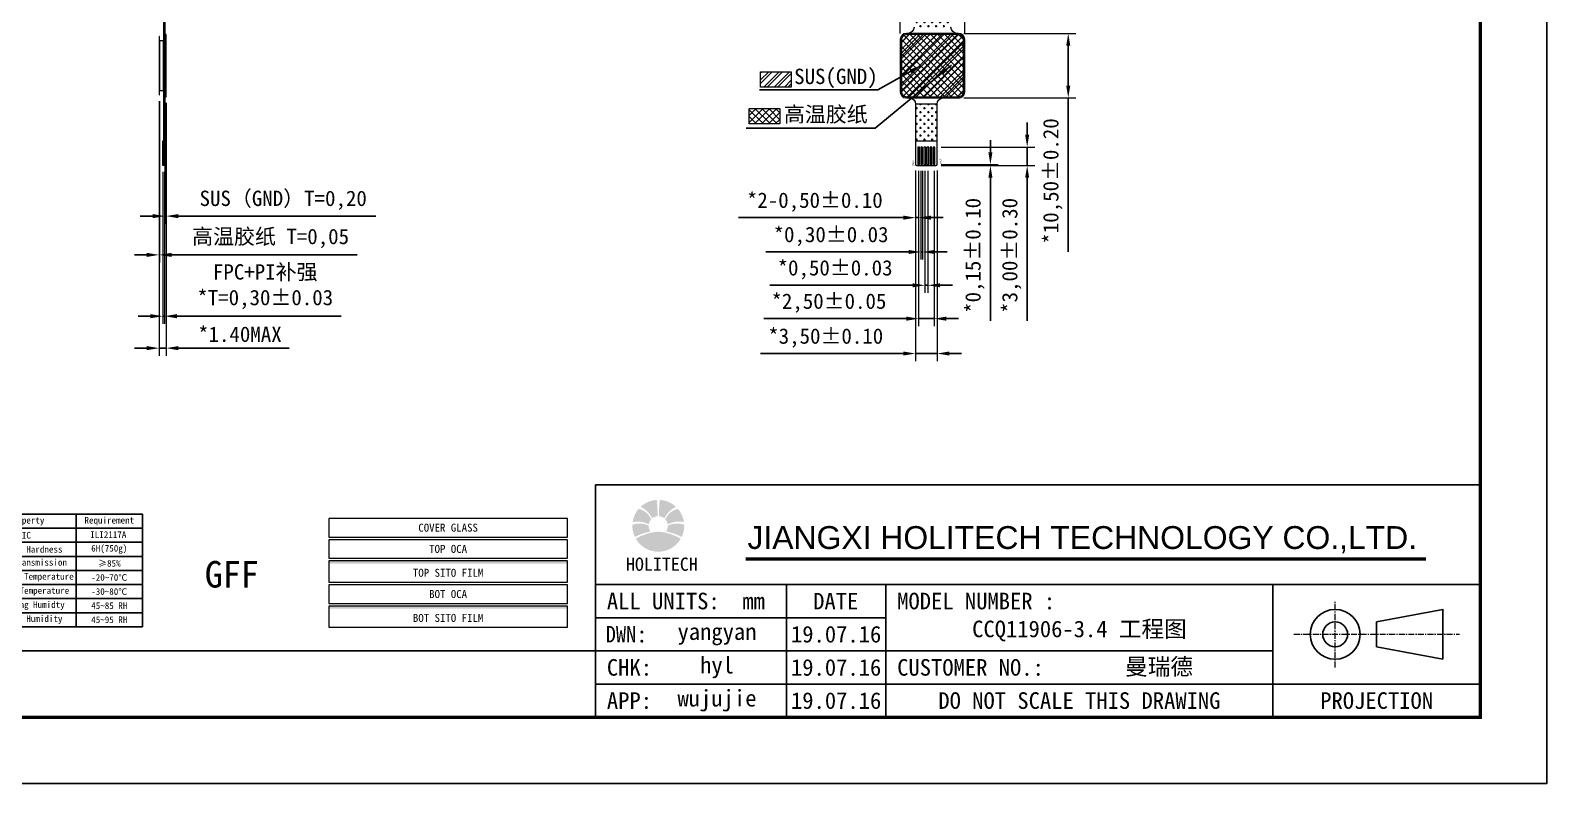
# Model space of a CAD drawing. Header units: millimetres. Extents: x 1946 to 4611, y 2266 to 2855.
# Drawn here: x 2153.3 to 2400.1, y 2533.9 to 2656.5 of the extents above; entities that cross this region are included whole.
import ezdxf

# ---------------------------------------------------------------- set-up
doc = ezdxf.new("R2010")
doc.units = ezdxf.units.MM
doc.linetypes.add('CENTER', pattern=[0.6, 0.375, -0.075, 0.075, -0.075])
for name, color, linetype, lineweight in [('Axis', 8, 'CENTER', 0), ('Cover Lens', 152, 'Continuous', 0), ('EMI', 5, 'Continuous', 0), ('FPC', 30, 'Continuous', 0), ('FPC Stiffener', 7, 'Continuous', 0), ('OCA', 3, 'Continuous', 0), ('Sensor', 6, 'Continuous', 0)]:
    doc.layers.add(name, color=color, linetype=linetype, lineweight=lineweight)
for name, color, linetype in [('Dim', 4, 'Continuous'), ('ITO', 6, 'Continuous'), ('Mylar', 2, 'Continuous')]:
    doc.layers.add(name, color=color, linetype=linetype)
doc.styles.add('Arial', font='arial.ttf')
doc.styles.add('宋体', font='')
doc.styles.get('宋体').set_extended_font_data('SimSun')
doc.dimstyles.new('DIM', dxfattribs={"dimtxt": 2.5, "dimasz": 2, "dimexe": 1.25, "dimexo": 1, "dimgap": 1, "dimtad": 1, "dimzin": 1, "dimtxsty": '宋体', "dimcen": 2.5, "dimazin": 0, "dimtfac": 1, "dimtmove": 0, "dimatfit": 3, "dimfxl": 0, "dimlwe": 0, "dimarcsym": 0})

# ---------------------------------------------------------------- blocks, each defined once
blk = doc.blocks.new('*D28')
at = {"layer": 'Defpoints', "color": 0}
for p in [(2175.152825243407, 2645.724527375496), (2175.352825243408, 2645.724527375496), (2175.352825243408, 2626.294348809198)]:
    blk.add_point(p, dxfattribs=at)
at = {"layer": 'Dim', "color": 0, "lineweight": 0}
for p, q in [((2175.152825243407, 2644.724527375496), (2175.152825243407, 2625.044348809198)), ((2175.352825243408, 2644.724527375496), (2175.352825243408, 2625.044348809198))]:
    blk.add_line(p, q, dxfattribs=at)
at = {"layer": 'Dim', "color": 0, "lineweight": -2}
for p, q in [((2173.152825243407, 2626.294348809198), (2171.152825243407, 2626.294348809198)), ((2175.152825243407, 2626.294348809198), (2175.352825243408, 2626.294348809198)), ((2177.352825243408, 2626.294348809198), (2209.463936354519, 2626.294348809198))]:
    blk.add_line(p, q, dxfattribs=at)
at = {"layer": 'Dim', "color": 0}
for points in [[(2173.152825243407, 2626.627682142531), (2173.152825243407, 2625.961015475864), (2175.152825243407, 2626.294348809198)], [(2177.352825243408, 2626.627682142531), (2177.352825243408, 2625.961015475864), (2175.352825243408, 2626.294348809198)]]:
    blk.add_solid(points, dxfattribs=at)
at = {"layer": 'Dim', "color": 0, "lineweight": 0, "insert": (2194.408380798964, 2628.863793253642), "char_height": 2.5, "attachment_point": 5, "style": '宋体'}
blk.add_mtext('SUS（GND）T=0,20', dxfattribs=at)
blk = doc.blocks.new('*D29')
at = {"layer": 'Defpoints', "color": 0}
for p in [(2174.202825243406, 2646.024527375496), (2174.252825243407, 2646.024527375496), (2174.252825243407, 2619.983889558449)]:
    blk.add_point(p, dxfattribs=at)
at = {"layer": 'Dim', "color": 0, "lineweight": 0}
for p, q in [((2174.202825243406, 2645.024527375496), (2174.202825243406, 2618.733889558449)), ((2174.252825243407, 2645.024527375496), (2174.252825243407, 2618.733889558449))]:
    blk.add_line(p, q, dxfattribs=at)
at = {"layer": 'Dim', "color": 0, "lineweight": -2}
for p, q in [((2172.202825243406, 2619.983889558449), (2170.202825243406, 2619.983889558449)), ((2174.202825243406, 2619.983889558449), (2174.252825243407, 2619.983889558449)), ((2176.252825243407, 2619.983889558449), (2206.461158576741, 2619.983889558449))]:
    blk.add_line(p, q, dxfattribs=at)
at = {"layer": 'Dim', "color": 0}
for points in [[(2172.202825243406, 2620.317222891782), (2172.202825243406, 2619.650556225115), (2174.202825243406, 2619.983889558449)], [(2176.252825243407, 2620.317222891782), (2176.252825243407, 2619.650556225115), (2174.252825243407, 2619.983889558449)]]:
    blk.add_solid(points, dxfattribs=at)
at = {"layer": 'Dim', "color": 0, "lineweight": 0, "insert": (2192.356991910074, 2622.65750066956), "char_height": 2.5, "attachment_point": 5, "style": '宋体'}
blk.add_mtext('高温胶纸 T=0,05', dxfattribs=at)
blk = doc.blocks.new('*D30')
at = {"layer": 'Defpoints', "color": 0}
for p in [(2174.202825243406, 2646.024527375496), (2175.352825243408, 2645.724527375496), (2175.352825243408, 2604.8094150159)]:
    blk.add_point(p, dxfattribs=at)
at = {"layer": 'Dim', "color": 0, "lineweight": 0}
for p, q in [((2174.202825243406, 2645.024527375496), (2174.202825243406, 2603.5594150159)), ((2175.352825243408, 2644.724527375496), (2175.352825243408, 2603.5594150159))]:
    blk.add_line(p, q, dxfattribs=at)
at = {"layer": 'Dim', "color": 0, "lineweight": -2}
for p, q in [((2172.202825243406, 2604.8094150159), (2170.202825243406, 2604.8094150159)), ((2174.202825243406, 2604.8094150159), (2175.352825243408, 2604.8094150159)), ((2177.352825243408, 2604.8094150159), (2195.366714132297, 2604.8094150159))]:
    blk.add_line(p, q, dxfattribs=at)
at = {"layer": 'Dim', "color": 0}
for points in [[(2172.202825243406, 2605.142748349233), (2172.202825243406, 2604.476081682566), (2174.202825243406, 2604.8094150159)], [(2177.352825243408, 2605.142748349233), (2177.352825243408, 2604.476081682566), (2175.352825243408, 2604.8094150159)]]:
    blk.add_solid(points, dxfattribs=at)
at = {"layer": 'Dim', "color": 0, "lineweight": 0, "insert": (2187.359769687852, 2607.0594150159), "char_height": 2.5, "attachment_point": 5, "style": '宋体'}
blk.add_mtext('{\\C2;*}1.40MAX', dxfattribs=at)
blk = doc.blocks.new('*D31')
at = {"layer": 'Defpoints', "color": 0}
for p in [(2174.802825243406, 2634.524527375496), (2175.102825243408, 2634.524527375496), (2174.802825243406, 2610.006509446463)]:
    blk.add_point(p, dxfattribs=at)
at = {"layer": 'Dim', "color": 0, "lineweight": 0}
for p, q in [((2174.802825243406, 2633.524527375496), (2174.802825243406, 2608.756509446463)), ((2175.102825243408, 2633.524527375496), (2175.102825243408, 2608.756509446463))]:
    blk.add_line(p, q, dxfattribs=at)
at = {"layer": 'Dim', "color": 0, "lineweight": -2}
for p, q in [((2172.802825243406, 2610.006509446463), (2170.802825243406, 2610.006509446463)), ((2174.802825243406, 2610.006509446463), (2175.102825243408, 2610.006509446463)), ((2177.102825243408, 2610.006509446463), (2203.866714132297, 2610.006509446463))]:
    blk.add_line(p, q, dxfattribs=at)
at = {"layer": 'Dim', "color": 0}
for points in [[(2172.802825243406, 2610.339842779796), (2172.802825243406, 2609.673176113129), (2174.802825243406, 2610.006509446463)], [(2177.102825243408, 2610.339842779796), (2177.102825243408, 2609.673176113129), (2175.102825243408, 2610.006509446463)]]:
    blk.add_solid(points, dxfattribs=at)
at = {"layer": 'Dim', "color": 0, "lineweight": 0, "insert": (2191.484769687852, 2614.805120557574), "char_height": 2.5, "attachment_point": 5, "style": '宋体'}
blk.add_mtext('FPC+PI补强\\P{\\C2;*}T=0,30%%P0.03', dxfattribs=at)
blk = doc.blocks.new('特性参数')
at = {"layer": 'Dim', "flags": 128}
for points in [[(-62.50194741176483, 31.82242008221692), (-62.5019474117662, 42.42989344295529), (-9.094947017729282e-13, 42.42989344295529), (-9.094947017729282e-13, 31.82242008221692)], [(-25.00077896470248, 42.42989344295529), (-25.00077896470384, 31.82242008221692)], [(-9.094947017729282e-13, 37.12615676258429), (-62.5019474117662, 37.12615676258429)], [(0, 31.82242008221692), (0, 0), (-62.50194741175892, 0), (-62.50194741176256, 31.82242008221692)], [(0, 31.82242008221692), (-62.50194741175892, 31.82242008221692)], [(-25.00077896470384, 31.82242008221692), (-25.00077896470702, 0)], [(0, 26.51868340184592), (-62.50194741175892, 26.51868340184592)], [(0, 21.21494672147765), (-62.50194741175892, 21.21494672147765)], [(0, 15.91121004110664), (-62.50194741175892, 15.91121004110664)], [(0, 10.60747336073928), (-62.50194741175892, 10.60747336073928)], [(0, 5.303736680368274), (-62.50194741175892, 5.303736680368274)]]:
    blk.add_lwpolyline(points, dxfattribs=at)
at = {"layer": 'Dim', "char_height": 2.500077896470442, "width": 9.326163987900191e-14, "attachment_point": 5, "style": '宋体'}
for s, insert in [('Property', (-43.75136318823388, 39.77802510277161)), ('Requirement', (-12.50038948235124, 39.77802510277161)), ('IC', (-43.75136318823388, 34.4742884224006)), ('Surface Hardness', (-43.75136318823297, 29.17055174203324)), ('Light Transmission', (-43.75136318823297, 23.86681506166224)), ('Operating Temperature', (-43.75136318823297, 18.56307838129123)), ('Storage Temperature', (-43.75136318823297, 13.25934170092296)), ('Operating Humidty', (-43.75136318823297, 7.955605020554685)), ('Storage Humidity', (-43.75136318823297, 2.651868340183682))]:
    blk.add_mtext(s, dxfattribs=dict(at, insert=insert))
blk = doc.blocks.new('HOLITECH')
h = blk.add_hatch(color=94)
h.set_gradient(color1=(0, 143, 0), color2=(255, 255, 0), tint=1, name='SPHERICAL')
edge = h.paths.add_edge_path()
edge.add_arc((-0.1830832347582145, -1.043674020013441), 4.367101844234435, 97.7798262540382, 127.0413251149676)
edge.add_arc((-2.892096416544518, 2.545918237935439), 0.1300000000001482, 206.9862268349366, 307.04132511499614, ccw=False)
edge.add_arc((-13.14048650722816, -2.672794543641771), 11.37062878921896, 26.98622683487357, 63.39548301360759)
edge.add_arc((-7.990164766995804, 7.610135414279284), 0.1300000000001142, 132.0553711426193, 243.3954830136484, ccw=False)
edge.add_arc((-0.1830832347582145, -1.043674020013441), 11.78499634388865, 94.9013541973153, 132.0553711425881, ccw=False)
edge.add_arc((-1.162230730762076, 10.37441629242539), 0.3250000000000163, 6.089298582743879, 94.90135419731553, ccw=False)
edge.add_arc((-61.88755424450392, 3.896222615349416), 61.39489363971696, -0.28113038328069706, 6.089298582750303, ccw=False)
edge.add_arc((-0.81823768731374, 3.605239674395875), 0.3249999999998697, 277.7798262540329, 358.1910647346718, ccw=False)
edge = h.paths.add_edge_path()
edge.add_arc((-4.873582475478088, -1.166297792078126), 0.3249999999999854, 1.4975430730339099, 65.14411431817848, ccw=False)
edge.add_arc((-0.183083234759124, -1.043674020013441), 4.367101844233858, 181.4975430730245, 214.2015881882942)
edge.add_arc((-3.902478742343192, -3.57152331448799), 0.1299999999999506, -80.134791760094, 34.20158818832158, ccw=False)
edge.add_arc((-0.1563196480351507, -25.11327155985521), 21.73505489191939, 99.86520823993209, 118.4052929153832)
edge.add_arc((-10.65040838275172, -5.709145105351126), 0.3250000000000212, 204.0233744117898, 298.4052929153554, ccw=False)
edge.add_arc((-0.1830832347582145, -1.043674020013782), 11.7849963438887, 178.8316168528916, 204.0233744117891, ccw=False)
edge.add_arc((-11.64069690403721, -0.8099964483656095), 0.3249999999999751, 108.8279899814425, 178.8316168528866, ccw=False)
edge.add_arc((-8.701604370186487, -9.429718854349517), 9.432023623487417, 65.14411431816421, 108.82798998144759, ccw=False)
edge = h.paths.add_edge_path()
edge.add_arc((-9.36791015724748, -8.878844060849588), 9.765425792504875, 61.17724591781393, 101.970827766661)
edge.add_arc((-11.46080208539615, 0.9921485969907735), 0.3250000000000069, 169.7673235738127, 281.9708277666717, ccw=False)
edge.add_arc((-0.1830832347582145, -1.043674020013668), 11.78499634388885, 139.9894566670372, 169.7673235738063, ccw=False)
edge.add_arc((-8.960594079362636, 6.324284962960974), 0.3249999999998676, 74.48873394389938, 139.9894566670215, ccw=False)
edge.add_arc((-11.1729941349322, -1.64728485364617), 8.597885793175422, 26.19716754630292, 74.48873394389858, ccw=False)
edge.add_arc((-3.749897559670899, 2.004875682429542), 0.3250000000001081, -40.520450902741516, 26.197167546310084, ccw=False)
edge.add_arc((-0.1830832347582145, -1.043674020013441), 4.367101844234476, 139.4795490972513, 169.2780043997368)
edge.add_arc((-4.601672190497993, -0.2070160028807777), 0.1300000000000006, 243.349994601729, 349.2780043997533, ccw=False)
edge = h.paths.add_edge_path()
edge.add_arc((-0.1830832347577598, -1.043674020013441), 4.367101844234435, 52.958674885032394, 82.2201737459618, ccw=False)
edge.add_arc((2.525929947028544, 2.545918237935439), 0.1300000000001482, 232.9586748850039, 333.0137731650634)
edge.add_arc((12.77432003771173, -2.672794543641771), 11.37062878921896, 116.60451698639241, 153.0137731651264, ccw=False)
edge.add_arc((7.623998297479829, 7.610135414279284), 0.1300000000001142, 296.6045169863517, 407.9446288573806)
edge.add_arc((-0.1830832347577598, -1.043674020013441), 11.78499634388865, 47.94462885741186, 85.0986458026847)
edge.add_arc((0.7960642612456468, 10.37441629242539), 0.3250000000000163, 85.09864580268453, 173.9107014172561)
edge.add_arc((61.52138777498749, 3.896222615349416), 61.39489363971696, 173.9107014172497, 180.2811303832807)
edge.add_arc((0.452071217797311, 3.605239674395875), 0.3249999999998697, 181.8089352653282, 262.2201737459671)
edge = h.paths.add_edge_path()
edge.add_arc((4.507416005962114, -1.166297792078126), 0.3249999999999854, 114.8558856818215, 178.5024569269661)
edge.add_arc((-0.183083234757305, -1.043674020013441), 4.367101844233858, 325.7984118117058, 358.5024569269755, ccw=False)
edge.add_arc((3.536312272826763, -3.57152331448799), 0.1299999999999506, 145.7984118116784, 260.1347917600941)
edge.add_arc((-0.2098468214812783, -25.11327155985521), 21.73505489191939, 61.5947070846168, 80.13479176006791, ccw=False)
edge.add_arc((10.28424191323575, -5.709145105351126), 0.3250000000000212, 241.5947070846446, 335.9766255882103)
edge.add_arc((-0.1830832347582145, -1.043674020013782), 11.7849963438887, 335.9766255882108, 361.1683831471083)
edge.add_arc((11.27453043452078, -0.8099964483656095), 0.3249999999999751, 1.168383147113416, 71.17201001855753)
edge.add_arc((8.335437900670513, -9.429718854349517), 9.432023623487417, 71.17201001855238, 114.8558856818358)
edge = h.paths.add_edge_path()
edge.add_arc((9.00174368773105, -8.878844060849588), 9.765425792504875, 78.02917223333901, 118.82275408218601, ccw=False)
edge.add_arc((11.09463561588018, 0.9921485969907735), 0.3250000000000069, 258.0291722333283, 370.2326764261873)
edge.add_arc((-0.1830832347582145, -1.043674020013668), 11.78499634388885, 10.23267642619374, 40.01054333296282)
edge.add_arc((8.594427609846662, 6.324284962960974), 0.3249999999998676, 40.0105433329785, 105.5112660561006)
edge.add_arc((10.80682766541577, -1.64728485364617), 8.597885793175422, 105.5112660561014, 153.8028324536971)
edge.add_arc((3.383731090154924, 2.004875682429542), 0.3250000000001081, 153.8028324536899, 220.5204509027415)
edge.add_arc((-0.1830832347582145, -1.043674020013441), 4.367101844234476, 10.721995600263199, 40.52045090274868, ccw=False)
edge.add_arc((4.235505720981564, -0.2070160028807777), 0.1300000000000006, 190.7219956002467, 296.650005398271)
edge = h.paths.add_edge_path()
edge.add_arc((-0.1830832347582145, -16.74353248954515), 13, 79.01266659772953, 100.9873334022705)
edge.add_arc((1.98611279196075, -27.91626521556407), 24.38136055001271, 100.9873334022703, 119.7578517505367)
edge.add_arc((-9.953912373059666, -7.032197556918391), 0.325, 119.7578517505274, 211.5040571619366)
edge.add_arc((-0.1830832347582145, -1.043674020013441), 11.78499634388876, 211.5040571619304, 328.4963594451465)
edge.add_arc((9.587789446828992, -7.032126511447586), 0.3249999999999915, 328.4963594451419, 421.5480495951247)
edge.add_arc((-2.352279261476724, -27.91626521556407), 24.38136055001271, 60.25954825181987, 79.01266659772966)
at = {"color": 94, "true_color": 0x00ad00, "insert": (1.452665850140889, -18.53004855065602), "char_height": 6, "attachment_point": 5, "style": '宋体'}
blk.add_mtext('HOLITECH', dxfattribs=at)
blk = doc.blocks.new('工程图框')
at = {"color": 4}
blk.add_lwpolyline([(-525, 0), (0, 0), (0, 371.2500000000005), (-525, 371.2500000000005)], close=True, dxfattribs=at)
at = {"const_width": 0.625}
blk.add_lwpolyline([(-512.5, 12.5), (-12.5, 12.5), (-12.5, 358.7500000000005), (-512.5, 358.7500000000005)], close=True, dxfattribs=at)
at = {"color": 0}
for points in [[(-179.1666666666661, 12.5), (-179.1666666666661, 56.25), (-12.5, 56.25), (-12.5, 12.5), (-179.1000006933864, 12.5)], [(-179.1666666666661, 37.5), (-12.5, 37.5)], [(-143.2291666666661, 12.5), (-143.2291666666661, 37.5)], [(-51.5625, 12.49999999999818), (-51.5625, 37.5)], [(-179.1666666666661, 31.25), (-124.4791666666661, 31.25)], [(-512.5, 25), (-51.5625, 25)], [(-179.1666666666661, 18.75), (-12.5, 18.75)]]:
    blk.add_lwpolyline(points, dxfattribs=at)
at = {"color": 1, "const_width": 0.625, "flags": 128}
blk.add_lwpolyline([(-150.8714327149737, 42.31321795024542), (-22.74643271497371, 42.31321795024542)], dxfattribs=at)
blk.add_lwpolyline([(-124.4791666666661, 12.49999999999818), (-124.4791666666661, 37.5)])
at = {"color": 0}
blk.add_lwpolyline([(-19.53125, 23.4375), (-19.53125, 32.8125), (-32.03125, 30.46875), (-32.03125, 25.78125)], close=True, dxfattribs=at)
for radius in [4.6875, 2.34375]:
    blk.add_circle((-39.84375, 28.125), radius, dxfattribs=at)
at = {"layer": 'Axis', "linetype": 'CENTER', "ltscale": 3, "flags": 128}
for points in [[(-39.84375, 21.875), (-39.84375, 34.375)], [(-47.65625, 28.125), (-16.40625, 28.125)]]:
    blk.add_lwpolyline(points, dxfattribs=at)
at = {"xscale": 0.4144504980115298, "yscale": 0.4144504980114926, "zscale": 0.4144504980114861}
blk.add_blockref('HOLITECH', (-167.2811648118332, 48.99384795242304), dxfattribs=at)
at = {"color": 4, "insert": (-150.5606433241592, 45.95535683883872), "char_height": 4.3, "attachment_point": 4, "style": 'Arial'}
blk.add_mtext('{\\C3;JIANGXI HOLITECH TECHNOLOGY CO.,LTD.}', dxfattribs=at)
at = {"color": 0, "char_height": 3.125, "style": '宋体'}
for s, insert, width, attachment_point in [(' ALL UNITS:  mm', (-179.1666666666661, 34.375), 4.884981308350689e-13, 4), ('{\\W0.9; DWN}:', (-179.1666666666661, 28.125), 4.884981308350689e-13, 4), (' CHK:', (-179.1666666666661, 21.875), 4.884981308350689e-13, 4), (' APP:', (-179.1666666666661, 15.625), 4.884981308350689e-13, 4), ('PROJECTION', (-32.03125, 15.625), 6.661338147750939e-13, 5)]:
    blk.add_mtext(s, dxfattribs=dict(at, insert=insert, width=width, attachment_point=attachment_point))
at = {"color": 0, "char_height": 3.125, "attachment_point": 4, "style": '宋体'}
for s, insert in [(' MODEL NUMBER :', (-124.4791666666661, 34.375)), ('{\\C256; CUSTOMER NO.:}', (-124.4791666666661, 21.87499999999937))]:
    blk.add_mtext(s, dxfattribs=dict(at, insert=insert))
at = {"color": 1, "insert": (-88.02083333333212, 15.625), "char_height": 3.125, "width": 6.661338147750939e-13, "attachment_point": 5, "style": '宋体'}
blk.add_mtext('DO NOT SCALE THIS DRAWING', dxfattribs=at)
at = {"layer": 'Dim', "color": 0, "insert": (-133.9254095247325, 34.375), "char_height": 3.125, "attachment_point": 5, "style": '宋体'}
blk.add_mtext('DATE', dxfattribs=at)
blk = doc.blocks.new('*D32')
at = {"layer": 'Defpoints', "color": 0}
for p in [(2305.336853310587, 2659.750767296382), (2294.836853310587, 2655.024527375497), (2305.336853310587, 2655.024527375496)]:
    blk.add_point(p, dxfattribs=at)
at = {"layer": 'Dim', "color": 0, "lineweight": 0}
for p, q in [((2294.836853310587, 2656.024527375497), (2294.836853310587, 2661.000767296382)), ((2305.336853310587, 2656.024527375496), (2305.336853310587, 2661.000767296382))]:
    blk.add_line(p, q, dxfattribs=at)
at = {"layer": 'Dim', "color": 0, "lineweight": -2}
for p, q in [((2296.836853310587, 2659.750767296382), (2303.336853310587, 2659.750767296382)), ((2305.336853310587, 2659.750767296382), (2330.364631088365, 2659.750767296382))]:
    blk.add_line(p, q, dxfattribs=at)
at = {"layer": 'Dim', "color": 0}
for points in [[(2296.836853310587, 2660.084100629716), (2296.836853310587, 2659.417433963049), (2294.836853310587, 2659.750767296382)], [(2303.336853310587, 2660.084100629716), (2303.336853310587, 2659.417433963049), (2305.336853310587, 2659.750767296382)]]:
    blk.add_solid(points, dxfattribs=at)
at = {"layer": 'Dim', "color": 0, "insert": (2318.850742199475, 2662.271600629716), "char_height": 2.5, "attachment_point": 5, "style": '宋体'}
blk.add_mtext('{\\C2;*}10,50%%P0.20', dxfattribs=at)
blk = doc.blocks.new('*D33')
at = {"layer": 'Defpoints', "color": 0}
for p in [(2304.211853310587, 2656.024527375496), (2304.211853310587, 2645.524527375496), (2322.186280751862, 2645.524527375496)]:
    blk.add_point(p, dxfattribs=at)
at = {"layer": 'Dim', "color": 0, "lineweight": 0}
for p, q in [((2305.211853310587, 2656.024527375496), (2323.436280751862, 2656.024527375496)), ((2305.211853310587, 2645.524527375496), (2323.436280751862, 2645.524527375496))]:
    blk.add_line(p, q, dxfattribs=at)
at = {"layer": 'Dim', "color": 0, "lineweight": -2}
for p, q in [((2322.186280751862, 2654.024527375496), (2322.186280751862, 2647.524527375496)), ((2322.186280751862, 2645.524527375496), (2322.186280751862, 2620.496749597718))]:
    blk.add_line(p, q, dxfattribs=at)
at = {"layer": 'Dim', "color": 0}
for points in [[(2321.852947418529, 2654.024527375496), (2322.519614085196, 2654.024527375496), (2322.186280751862, 2656.024527375496)], [(2321.852947418529, 2647.524527375496), (2322.519614085196, 2647.524527375496), (2322.186280751862, 2645.524527375496)]]:
    blk.add_solid(points, dxfattribs=at)
at = {"layer": 'Dim', "color": 0, "insert": (2319.665447418528, 2632.010638486608), "char_height": 2.5, "attachment_point": 5, "rotation": 90, "style": '宋体'}
blk.add_mtext('{\\C2;*}10,50%%P0.20', dxfattribs=at)
blk = doc.blocks.new('*D34')
at = {"layer": 'Defpoints', "color": 0}
for p in [(2297.336853310586, 2634.724527375496), (2297.836853310586, 2634.674527375496), (2297.336853310586, 2626.042361960643)]:
    blk.add_point(p, dxfattribs=at)
at = {"layer": 'Dim', "color": 0, "lineweight": 0}
for p, q in [((2297.336853310586, 2633.724527375496), (2297.336853310586, 2624.792361960643)), ((2297.836853310586, 2633.674527375496), (2297.836853310586, 2624.792361960643))]:
    blk.add_line(p, q, dxfattribs=at)
at = {"layer": 'Dim', "color": 0, "lineweight": -2}
for p, q in [((2295.336853310586, 2626.042361960643), (2268.531297755031, 2626.042361960643)), ((2297.836853310586, 2626.042361960643), (2297.336853310586, 2626.042361960643)), ((2299.836853310586, 2626.042361960643), (2301.836853310586, 2626.042361960643))]:
    blk.add_line(p, q, dxfattribs=at)
at = {"layer": 'Dim', "color": 0}
for points in [[(2295.336853310586, 2626.375695293976), (2295.336853310586, 2625.709028627309), (2297.336853310586, 2626.042361960643)], [(2299.836853310586, 2626.375695293976), (2299.836853310586, 2625.709028627309), (2297.836853310586, 2626.042361960643)]]:
    blk.add_solid(points, dxfattribs=at)
at = {"layer": 'Dim', "color": 0, "insert": (2280.934075532808, 2628.563195293976), "char_height": 2.5, "attachment_point": 5, "style": '宋体'}
blk.add_mtext('{\\C2;*}2-0,50%%P0.10', dxfattribs=at)
blk = doc.blocks.new('*D35')
at = {"layer": 'Defpoints', "color": 0}
for p in [(2298.186853310586, 2634.674527375496), (2298.486853310586, 2634.674527375496), (2298.186853310586, 2620.458008126328)]:
    blk.add_point(p, dxfattribs=at)
at = {"layer": 'Dim', "color": 0, "lineweight": 0}
for p, q in [((2298.186853310586, 2633.674527375496), (2298.186853310586, 2619.208008126328)), ((2298.486853310586, 2633.674527375496), (2298.486853310586, 2619.208008126328))]:
    blk.add_line(p, q, dxfattribs=at)
at = {"layer": 'Dim', "color": 0, "lineweight": -2}
for p, q in [((2296.186853310586, 2620.458008126328), (2272.978519977253, 2620.458008126328)), ((2298.486853310586, 2620.458008126328), (2298.186853310586, 2620.458008126328)), ((2300.486853310586, 2620.458008126328), (2302.486853310586, 2620.458008126328))]:
    blk.add_line(p, q, dxfattribs=at)
at = {"layer": 'Dim', "color": 0}
for points in [[(2296.186853310586, 2620.791341459661), (2296.186853310586, 2620.124674792994), (2298.186853310586, 2620.458008126328)], [(2300.486853310586, 2620.791341459661), (2300.486853310586, 2620.124674792994), (2298.486853310586, 2620.458008126328)]]:
    blk.add_solid(points, dxfattribs=at)
at = {"layer": 'Dim', "color": 0, "insert": (2283.58268664392, 2622.978841459661), "char_height": 2.5, "attachment_point": 5, "style": '宋体'}
blk.add_mtext('{\\C2;*}0,30%%P0.03', dxfattribs=at)
blk = doc.blocks.new('*D36')
at = {"layer": 'Defpoints', "color": 0}
for p in [(2298.836853310586, 2634.674527375496), (2299.336853310586, 2634.674527375496), (2298.836853310586, 2615.036336323598)]:
    blk.add_point(p, dxfattribs=at)
at = {"layer": 'Dim', "color": 0, "lineweight": 0}
for p, q in [((2298.836853310586, 2633.674527375496), (2298.836853310586, 2613.786336323598)), ((2299.336853310586, 2633.674527375496), (2299.336853310586, 2613.786336323598))]:
    blk.add_line(p, q, dxfattribs=at)
at = {"layer": 'Dim', "color": 0, "lineweight": -2}
for p, q in [((2296.836853310586, 2615.036336323598), (2273.628519977253, 2615.036336323598)), ((2299.336853310586, 2615.036336323598), (2298.836853310586, 2615.036336323598)), ((2301.336853310586, 2615.036336323598), (2303.336853310586, 2615.036336323598))]:
    blk.add_line(p, q, dxfattribs=at)
at = {"layer": 'Dim', "color": 0}
for points in [[(2296.836853310586, 2615.369669656932), (2296.836853310586, 2614.703002990265), (2298.836853310586, 2615.036336323598)], [(2301.336853310586, 2615.369669656932), (2301.336853310586, 2614.703002990265), (2299.336853310586, 2615.036336323598)]]:
    blk.add_solid(points, dxfattribs=at)
at = {"layer": 'Dim', "color": 0, "insert": (2284.23268664392, 2617.557169656932), "char_height": 2.5, "attachment_point": 5, "style": '宋体'}
blk.add_mtext('{\\C2;*}0,50%%P0.03', dxfattribs=at)
blk = doc.blocks.new('*D37')
at = {"layer": 'Defpoints', "color": 0}
for p in [(2297.836853310586, 2634.674527375496), (2300.336853310586, 2634.674527375496), (2297.836853310586, 2609.608573731637)]:
    blk.add_point(p, dxfattribs=at)
at = {"layer": 'Dim', "color": 0, "lineweight": 0}
for p, q in [((2297.836853310586, 2633.674527375496), (2297.836853310586, 2608.358573731637)), ((2300.336853310586, 2633.674527375496), (2300.336853310586, 2608.358573731637))]:
    blk.add_line(p, q, dxfattribs=at)
at = {"layer": 'Dim', "color": 0, "lineweight": -2}
for p, q in [((2295.836853310586, 2609.608573731637), (2272.628519977253, 2609.608573731637)), ((2300.336853310586, 2609.608573731637), (2297.836853310586, 2609.608573731637)), ((2302.336853310586, 2609.608573731637), (2304.336853310586, 2609.608573731637))]:
    blk.add_line(p, q, dxfattribs=at)
at = {"layer": 'Dim', "color": 0}
for points in [[(2295.836853310586, 2609.941907064971), (2295.836853310586, 2609.275240398304), (2297.836853310586, 2609.608573731637)], [(2302.336853310586, 2609.941907064971), (2302.336853310586, 2609.275240398304), (2300.336853310586, 2609.608573731637)]]:
    blk.add_solid(points, dxfattribs=at)
at = {"layer": 'Dim', "color": 0, "insert": (2283.23268664392, 2612.129407064971), "char_height": 2.5, "attachment_point": 5, "style": '宋体'}
blk.add_mtext('{\\C2;*}2,50%%P0.05', dxfattribs=at)
blk = doc.blocks.new('*D38')
at = {"layer": 'Defpoints', "color": 0}
for p in [(2297.336853310587, 2634.724527375496), (2300.836853310587, 2634.724527375496), (2297.336853310587, 2603.934266363201)]:
    blk.add_point(p, dxfattribs=at)
at = {"layer": 'Dim', "color": 0, "lineweight": 0}
for p, q in [((2297.336853310587, 2633.724527375496), (2297.336853310587, 2602.684266363201)), ((2300.836853310587, 2633.724527375496), (2300.836853310587, 2602.684266363201))]:
    blk.add_line(p, q, dxfattribs=at)
at = {"layer": 'Dim', "color": 0, "lineweight": -2}
for p, q in [((2295.336853310587, 2603.934266363201), (2272.086853310587, 2603.934266363201)), ((2300.836853310587, 2603.934266363201), (2297.336853310587, 2603.934266363201)), ((2302.836853310587, 2603.934266363201), (2304.836853310587, 2603.934266363201))]:
    blk.add_line(p, q, dxfattribs=at)
at = {"layer": 'Dim', "color": 0}
for points in [[(2295.336853310587, 2604.267599696534), (2295.336853310587, 2603.600933029867), (2297.336853310587, 2603.934266363201)], [(2302.836853310587, 2604.267599696534), (2302.836853310587, 2603.600933029867), (2300.836853310587, 2603.934266363201)]]:
    blk.add_solid(points, dxfattribs=at)
at = {"layer": 'Dim', "color": 0, "insert": (2282.711853310587, 2606.455099696534), "char_height": 2.5, "attachment_point": 5, "style": '宋体'}
blk.add_mtext('{\\C2;*}3,50%%P0.10', dxfattribs=at)
blk = doc.blocks.new('*D39')
at = {"layer": 'Defpoints', "color": 0}
for p in [(2300.486853310586, 2634.674527375496), (2300.486853310586, 2634.524527375496), (2309.51796194128, 2634.524527375496)]:
    blk.add_point(p, dxfattribs=at)
at = {"layer": 'Dim', "color": 0, "lineweight": -2}
for p, q in [((2309.51796194128, 2636.674527375496), (2309.51796194128, 2638.674527375496)), ((2309.51796194128, 2634.674527375496), (2309.51796194128, 2634.524527375496)), ((2309.51796194128, 2632.524527375496), (2309.51796194128, 2609.274527375496))]:
    blk.add_line(p, q, dxfattribs=at)
at = {"layer": 'Dim', "color": 0, "lineweight": 0}
for p, q in [((2301.486853310586, 2634.674527375496), (2310.76796194128, 2634.674527375496)), ((2301.486853310586, 2634.524527375496), (2310.76796194128, 2634.524527375496))]:
    blk.add_line(p, q, dxfattribs=at)
at = {"layer": 'Dim', "color": 0}
for points in [[(2309.184628607947, 2636.674527375496), (2309.851295274614, 2636.674527375496), (2309.51796194128, 2634.674527375496)], [(2309.184628607947, 2632.524527375496), (2309.851295274614, 2632.524527375496), (2309.51796194128, 2634.524527375496)]]:
    blk.add_solid(points, dxfattribs=at)
at = {"layer": 'Dim', "color": 0, "insert": (2306.997128607946, 2619.899527375497), "char_height": 2.5, "attachment_point": 5, "rotation": 90, "style": '宋体'}
blk.add_mtext('{\\C2;*}0,15%%P0.10', dxfattribs=at)
blk = doc.blocks.new('*D40')
at = {"layer": 'Defpoints', "color": 0}
for p in [(2300.486853310586, 2637.524527375496), (2300.486853310586, 2634.524527375496), (2315.500284195222, 2634.524527375496)]:
    blk.add_point(p, dxfattribs=at)
at = {"layer": 'Dim', "color": 0, "lineweight": -2}
for p, q in [((2315.500284195222, 2639.524527375496), (2315.500284195222, 2641.524527375496)), ((2315.500284195222, 2637.524527375496), (2315.500284195222, 2634.524527375496)), ((2315.500284195222, 2632.524527375496), (2315.500284195222, 2609.274527375496))]:
    blk.add_line(p, q, dxfattribs=at)
at = {"layer": 'Dim', "color": 0, "lineweight": 0}
for p, q in [((2301.486853310586, 2637.524527375496), (2316.750284195222, 2637.524527375496)), ((2301.486853310586, 2634.524527375496), (2316.750284195222, 2634.524527375496))]:
    blk.add_line(p, q, dxfattribs=at)
at = {"layer": 'Dim', "color": 0}
for points in [[(2315.166950861888, 2639.524527375496), (2315.833617528555, 2639.524527375496), (2315.500284195222, 2637.524527375496)], [(2315.166950861888, 2632.524527375496), (2315.833617528555, 2632.524527375496), (2315.500284195222, 2634.524527375496)]]:
    blk.add_solid(points, dxfattribs=at)
at = {"layer": 'Dim', "color": 0, "insert": (2312.979450861888, 2619.899527375497), "char_height": 2.5, "attachment_point": 5, "rotation": 90, "style": '宋体'}
blk.add_mtext('{\\C2;*}3,00%%P0.30', dxfattribs=at)

msp = doc.modelspace()

# ---------------------------------------------------------------- hatches: boundary and pattern name
at = {"layer": 'EMI', "lineweight": 0}
h = msp.add_hatch(dxfattribs=at)
h.set_pattern_fill('CROSS', color=256, scale=0.1, style=0)
h.set_pattern_definition([(0, (-183.5865592094624, -0.9189909248996173), (0.635, 0.635), [0.3175, -0.9525000000000001]), (90, (-183.4278092094623, -1.077740924899672), (-0.635, 0.635), [0.3175, -0.9525000000000001])])
h.paths.add_polyline_path([(2297.336853310587, 2644.524527375496), (2297.336853310587, 2638.524527375496), (2300.836853310587, 2638.524527375496), (2300.836853310587, 2644.524527375496)])
edge = h.paths.add_edge_path()
edge.add_line((2309.686853310587, 2670.950698385896), (2290.486853310586, 2670.950698385896))
edge.add_line((2290.486853310586, 2670.950698385896), (2290.486853310586, 2670.550698385896))
edge.add_arc((2291.486853310586, 2670.550698385896), 1, 180, 270)
edge.add_line((2291.486853310586, 2669.550698385896), (2296.086853310597, 2669.550698385896))
edge.add_arc((2296.087449985907, 2668.551275600797), 0.9994229632123934, -0.3591850106748211, 90.03420671760182, ccw=False)
edge.add_line((2297.086853310587, 2668.545010298196), (2297.086853310587, 2657.024527375496))
edge.add_line((2297.086853310587, 2657.024527375496), (2303.086853310587, 2657.024527375496))
edge.add_line((2303.086853310587, 2657.024527375496), (2303.086853310587, 2668.545010298196))
edge.add_arc((2304.086248586373, 2668.551283604166), 0.9994149646823255, 89.9653315721655, 180.3596467220819, ccw=False)
edge.add_line((2304.086853310556, 2669.550698385896), (2308.686853310587, 2669.550698385896))
edge.add_arc((2308.686853310587, 2670.550698385896), 1, 270, 360)
edge.add_line((2309.686853310587, 2670.550698385896), (2309.686853310587, 2670.950698385896))
at = {"layer": 'FPC', "lineweight": 0}
msp.add_hatch(color=3, dxfattribs=at).paths.add_polyline_path([(2175.002825243407, 2646.724527375496), (2174.902825243407, 2646.724527375496), (2174.902825243407, 2654.824527375496), (2175.002825243407, 2654.824527375496)])
at = {"layer": 'FPC Stiffener', "lineweight": 0}
h = msp.add_hatch(dxfattribs=at)
h.set_pattern_fill('ANSI32', color=256, scale=0.2, style=0)
h.set_pattern_definition([(45, (-183.5865592094624, -0.9189909248996173), (-1.347038418160373, 1.347038418160373), []), (45, (-182.6885332094623, -0.9189909248996173), (-1.347038418160373, 1.347038418160373), [])])
edge = h.paths.add_edge_path()
edge.add_line((2305.136853310587, 2646.524527375496), (2305.136853310587, 2655.024527375496))
edge.add_arc((2304.336853310586, 2655.024527375497), 0.8000000000006366, 359.9999999999674, 449.9999999999674)
edge.add_line((2304.336853310587, 2655.824527375497), (2295.836853310587, 2655.824527375496))
edge.add_arc((2295.836853310586, 2655.024527375497), 0.7999999999997272, 89.99999999996743, 179.9999999999674)
edge.add_line((2295.036853310587, 2655.024527375497), (2295.036853310587, 2646.524527375496))
edge.add_arc((2295.836853310587, 2646.524527375496), 0.8000000000001819, 180, 270)
edge.add_line((2295.836853310587, 2645.724527375496), (2304.336853310587, 2645.724527375497))
edge.add_arc((2304.336853310588, 2646.524527375496), 0.7999999999992724, 269.9999999999349, 360)
h = msp.add_hatch(dxfattribs=at)
h.set_pattern_fill('ANSI32', color=256, scale=0.125, style=0)
h.set_pattern_definition([(45, (1050.717593850582, 2023.123295363588), (-0.8418990113502332, 0.8418990113502333), []), (45, (1051.278860100582, 2023.123295363588), (-0.8418990113502332, 0.8418990113502333), [])])
h.paths.add_polyline_path([(2277.105980476273, 2647.277153425953), (2272.105980476273, 2647.277153425953), (2272.105980476273, 2649.777153425953), (2277.105980476273, 2649.777153425953)])
at = {"layer": 'Mylar', "lineweight": 0}
h = msp.add_hatch(dxfattribs=at)
h.set_pattern_fill('ANSI37', color=256, scale=0.25, style=0)
h.set_pattern_definition([(45, (-1629.106059229987, 0), (-0.561266007566822, 0.5612660075668221), []), (135, (-1629.106059229987, 0), (-0.5612660075668221, -0.561266007566822), [])])
edge = h.paths.add_edge_path()
edge.add_line((2295.036853310587, 2655.024527375497), (2295.036853310587, 2646.524527375496))
edge.add_arc((2295.836853310586, 2646.524527375497), 0.7999999999997272, 180.0000000000326, 270.0000000000326)
edge.add_line((2295.836853310587, 2645.724527375497), (2304.336853310587, 2645.724527375497))
edge.add_arc((2304.336853310587, 2646.524527375497), 0.7999999999997272, 269.9999999999674, 359.9999999999674)
edge.add_line((2305.136853310587, 2646.524527375496), (2305.136853310587, 2655.024527375496))
edge.add_arc((2304.336853310586, 2655.024527375497), 0.8000000000006366, 359.9999999999674, 449.9999999999674)
edge.add_line((2304.336853310587, 2655.824527375497), (2295.836853310587, 2655.824527375497))
edge.add_arc((2295.836853310587, 2655.024527375497), 0.8000000000001819, 90, 180)
h = msp.add_hatch(dxfattribs=at)
h.set_pattern_fill('ANSI37', color=256, scale=0.25, style=0)
h.set_pattern_definition([(45, (1050.541018954697, 2034.721890927172), (-0.561266007566822, 0.5612660075668221), []), (135, (1050.541018954697, 2034.721890927172), (-0.5612660075668221, -0.561266007566822), [])])
h.paths.add_polyline_path([(2275.253968188567, 2641.293945801748), (2270.253968188567, 2641.293945801748), (2270.253968188567, 2643.793945801748), (2275.253968188567, 2643.793945801748)])

# ---------------------------------------------------------------- linework, layer by layer
at = {"layer": 'Cover Lens', "lineweight": 0}
msp.add_lwpolyline([(2201.812815123037, 2574.07399431397), (2240.692815123038, 2574.07399431397), (2240.692815123038, 2577.09799431397), (2201.812815123037, 2577.09799431397)], close=True, dxfattribs=at)
at = {"layer": 'EMI'}
msp.add_lwpolyline([(2297.336853310587, 2644.524527375496), (2297.336853310587, 2638.524527375496), (2300.836853310587, 2638.524527375496), (2300.836853310587, 2644.524527375496)], close=True, dxfattribs=at)
at = {"layer": 'FPC', "lineweight": 0}
for points in [[(2175.102825243408, 2634.524527375496), (2175.002825243407, 2634.524527375496), (2175.002825243407, 2673.450698385896), (2175.152825243407, 2673.450698385896), (2175.152825243407, 2637.524527375496), (2175.102825243408, 2637.524527375496)], [(2175.152825243407, 2645.724527375496), (2175.352825243408, 2645.724527375496), (2175.352825243408, 2655.824527375496), (2175.152825243407, 2655.824527375496)], [(2174.252825243407, 2646.724527375496), (2174.902825243407, 2646.724527375496), (2174.902825243407, 2654.824527375496), (2174.252825243407, 2654.824527375496)]]:
    msp.add_lwpolyline(points, close=True, dxfattribs=at)
at = {"layer": 'FPC'}
msp.add_lwpolyline([(2297.086853310587, 2657.024527375496, -0.414213562373095), (2296.086853310587, 2656.024527375496), (2295.836853310587, 2656.024527375496, 0.414213562373095), (2294.836853310587, 2655.024527375496), (2294.836853310587, 2646.524527375496, 0.414213562373095), (2295.836853310587, 2645.524527375496), (2296.336853310587, 2645.524527375496, -0.414213562373095), (2297.336853310587, 2644.524527375496), (2297.336853310587, 2634.724527375496, 0.414213562373095), (2297.536853310587, 2634.524527375496), (2300.636853310586, 2634.524527375496, 0.414213562373095), (2300.836853310587, 2634.724527375496), (2300.836853310587, 2644.524527375496, -0.414213562373095), (2301.836853310587, 2645.524527375496), (2304.336853310587, 2645.524527375496, 0.414213562373095), (2305.336853310587, 2646.524527375496), (2305.336853310587, 2655.024527375496, 0.414213562373095), (2304.336853310587, 2656.024527375496), (2304.086853310587, 2656.024527375496, -0.414213562373095), (2303.086853310587, 2657.024527375496)], format="xyb", dxfattribs=at)
msp.add_lwpolyline([(2294.836853310587, 2655.024527375497), (2294.836853310587, 2646.524527375496, 0.414213562373015), (2295.836853310587, 2645.524527375497), (2304.336853310587, 2645.524527375497, 0.4142135623731483), (2305.336853310587, 2646.524527375496), (2305.336853310587, 2655.024527375496, 0.4142135623730818), (2304.336853310587, 2656.024527375497), (2295.836853310587, 2656.024527375497, 0.414213562373015)], format="xyb", close=True, dxfattribs=at)
at = {"layer": 'FPC', "color": 3, "lineweight": 0}
msp.add_lwpolyline([(2175.002825243407, 2646.724527375496), (2174.902825243407, 2646.724527375496), (2174.902825243407, 2654.824527375496), (2175.002825243407, 2654.824527375496)], close=True, dxfattribs=at)
at = {"layer": 'FPC'}
for points in [[(2297.686853310586, 2634.674527375496), (2297.986853310586, 2634.674527375496), (2297.986853310586, 2637.524527375496), (2297.686853310586, 2637.524527375496)], [(2298.186853310586, 2634.674527375496), (2298.486853310586, 2634.674527375496), (2298.486853310586, 2637.524527375496), (2298.186853310586, 2637.524527375496)], [(2298.686853310586, 2634.674527375496), (2298.986853310586, 2634.674527375496), (2298.986853310586, 2637.524527375496), (2298.686853310586, 2637.524527375496)], [(2299.186853310586, 2634.674527375496), (2299.486853310586, 2634.674527375496), (2299.486853310586, 2637.524527375496), (2299.186853310586, 2637.524527375496)], [(2299.686853310586, 2634.674527375496), (2299.986853310586, 2634.674527375496), (2299.986853310586, 2637.524527375496), (2299.686853310586, 2637.524527375496)], [(2300.186853310586, 2634.674527375496), (2300.486853310586, 2634.674527375496), (2300.486853310586, 2637.524527375496), (2300.186853310586, 2637.524527375496)]]:
    msp.add_lwpolyline(points, close=True, dxfattribs=at)
at = {"layer": 'FPC Stiffener', "lineweight": 0}
msp.add_lwpolyline([(2305.136853310587, 2646.524527375496), (2305.136853310587, 2655.024527375496, 0.4142135623732615), (2304.336853310587, 2655.824527375497), (2295.836853310587, 2655.824527375496, 0.414213562373095), (2295.036853310587, 2655.024527375497), (2295.036853310587, 2646.524527375496, 0.414213562373095), (2295.836853310587, 2645.724527375496), (2304.336853310587, 2645.724527375497, 0.414213562373428)], format="xyb", close=True, dxfattribs=at)
msp.add_lwpolyline([(2277.105980476273, 2647.277153425953), (2272.105980476273, 2647.277153425953), (2272.105980476273, 2649.777153425953), (2277.105980476273, 2649.777153425953)], close=True, dxfattribs=at)
at = {"layer": 'FPC Stiffener', "color": 26, "lineweight": 0}
msp.add_lwpolyline([(2175.002825243407, 2634.524527375496), (2174.802825243406, 2634.524527375496), (2174.802825243406, 2638.524527375496), (2175.002825243407, 2638.524527375496)], close=True, dxfattribs=at)
at = {"layer": 'ITO', "lineweight": 0}
for points in [[(2240.692815123038, 2570.18599431397), (2201.812815123037, 2570.18599431397), (2240.692815123038, 2569.75399431397), (2201.812815123037, 2569.75399431397)], [(2240.692815123038, 2562.84199431397), (2201.812815123037, 2562.84199431397), (2240.692815123038, 2562.40999431397), (2201.812815123037, 2562.40999431397)]]:
    msp.add_solid(points, dxfattribs=at)
at = {"layer": 'Mylar', "lineweight": 0}
msp.add_lwpolyline([(2295.036853310587, 2655.024527375497), (2295.036853310587, 2646.524527375496, 0.4142135623732282), (2295.836853310587, 2645.724527375497), (2304.336853310587, 2645.724527375497, 0.4142135623732282), (2305.136853310587, 2646.524527375496), (2305.136853310587, 2655.024527375496, 0.4142135623732283), (2304.336853310587, 2655.824527375497), (2295.836853310587, 2655.824527375497, 0.4142135623732281)], format="xyb", close=True, dxfattribs=at)
for points in [[(2174.202825243406, 2646.024527375496), (2174.252825243407, 2646.024527375496), (2174.252825243407, 2655.524527375496), (2174.202825243406, 2655.524527375496)], [(2275.253968188567, 2641.293945801748), (2270.253968188567, 2641.293945801748), (2270.253968188567, 2643.793945801748), (2275.253968188567, 2643.793945801748)]]:
    msp.add_lwpolyline(points, close=True, dxfattribs=at)
at = {"layer": 'OCA', "lineweight": 0}
for points in [[(2201.812815123037, 2570.61799431397), (2240.692815123038, 2570.61799431397), (2240.692815123038, 2573.64199431397), (2201.812815123037, 2573.64199431397)], [(2201.812815123037, 2563.27399431397), (2240.692815123038, 2563.27399431397), (2240.692815123038, 2566.29799431397), (2201.812815123037, 2566.29799431397)]]:
    msp.add_lwpolyline(points, close=True, dxfattribs=at)
at = {"layer": 'Sensor', "color": 6, "lineweight": 0}
for points in [[(2201.812815123037, 2566.72999431397), (2240.692815123038, 2566.72999431397), (2240.692815123038, 2570.18599431397), (2201.812815123037, 2570.18599431397)], [(2201.812815123037, 2559.38599431397), (2240.692815123038, 2559.38599431397), (2240.692815123038, 2562.84199431397), (2201.812815123037, 2562.84199431397)]]:
    msp.add_lwpolyline(points, close=True, dxfattribs=at)

# ---------------------------------------------------------------- block references
at = {"lineweight": 0, "xscale": 0.864, "yscale": 0.864, "zscale": 0.864}
msp.add_blockref('工程图框', (2400.056202073853, 2533.939638458192), dxfattribs=at)
at = {"layer": 'Dim', "lineweight": 0, "xscale": 0.432, "yscale": 0.432, "zscale": 0.432}
msp.add_blockref('特性参数', (2171.502561307422, 2559.464973869781), dxfattribs=at)

# ---------------------------------------------------------------- texts
at = {"layer": 'Cover Lens', "lineweight": 0, "insert": (2221.252815123037, 2575.585994313969), "char_height": 1.296, "attachment_point": 5, "style": '宋体'}
msp.add_mtext('COVER GLASS', dxfattribs=at)
at = {"layer": 'Dim', "color": 1, "style": '宋体'}
for s, p in [('pin6', (2296.831691474591, 2635.421339696599)), ('pin1', (2301.288473962432, 2635.494078092136))]:
    msp.add_text(s, height=0.3, rotation=270, dxfattribs=at).set_placement(p)
at = {"layer": 'Dim', "linetype": 'ByBlock', "lineweight": 0, "char_height": 2.5, "attachment_point": 5, "style": '宋体'}
for s, insert in [('SUS(GND)', (2284.374900794367, 2648.698111860042)), ('高温胶纸', (2282.726269429175, 2642.720729509871))]:
    msp.add_mtext(s, dxfattribs=dict(at, insert=insert))
at = {"layer": 'Dim', "color": 1, "lineweight": 0, "insert": (2165.942481599399, 2574.468430614857), "char_height": 1.080033651275231, "width": 4.028902842772882e-14, "attachment_point": 5, "style": '宋体'}
msp.add_mtext('ILI2117A', dxfattribs=at)
at = {"layer": 'Dim', "lineweight": 0, "char_height": 1.080033651275231, "width": 4.028902842772882e-14, "attachment_point": 5, "style": '宋体'}
for s, insert in [('6H(750g)', (2166.102393051047, 2572.066652222339)), ('≥85%', (2166.102393051047, 2569.775437976419)), ('-20~70℃', (2166.102393051047, 2567.484223730499)), ('-30~80℃', (2166.102393051047, 2565.19300948458)), ('45~85 RH', (2166.102393051047, 2562.901795238661)), ('45~95 RH', (2166.102393051047, 2560.61058099274))]:
    msp.add_mtext(s, dxfattribs=dict(at, insert=insert))
at = {"layer": 'Dim', "color": 254, "lineweight": 0, "insert": (2186.042887125901, 2567.976569438152), "char_height": 4.319999999999999, "attachment_point": 5, "style": '宋体'}
msp.add_mtext('GFF', dxfattribs=at)
at = {"layer": 'Dim', "color": 4, "lineweight": 0, "char_height": 2.7, "attachment_point": 5, "style": '宋体'}
for s, insert in [('yangyan', (2265.017901959215, 2558.239638458193)), ('19.07.16', (2284.406202073854, 2558.239638458193)), ('CCQ11906-3.4 工程图', (2324.006202073852, 2558.779638458192)), ('hyl', (2265.017901959215, 2552.839638458193)), ('曼瑞德', (2336.974077435651, 2552.839638458193)), ('19.07.16', (2284.406202073854, 2552.839638458193)), ('wujujie', (2265.017901959215, 2547.439638458192)), ('19.07.16', (2284.406202073854, 2547.439638458192))]:
    msp.add_mtext(s, dxfattribs=dict(at, insert=insert))
at = {"layer": 'OCA', "lineweight": 0, "char_height": 1.296, "attachment_point": 5, "style": '宋体'}
for s, insert in [('TOP OCA', (2221.252815123037, 2572.12999431397)), ('BOT OCA', (2221.252815123037, 2564.78599431397))]:
    msp.add_mtext(s, dxfattribs=dict(at, insert=insert))
at = {"layer": 'Sensor', "color": 6, "lineweight": 0, "char_height": 1.296, "attachment_point": 5, "style": '宋体'}
for s, insert in [('TOP SITO FILM', (2221.252815123037, 2568.24199431397)), ('BOT SITO FILM', (2221.252815123037, 2560.89799431397))]:
    msp.add_mtext(s, dxfattribs=dict(at, insert=insert))

# ---------------------------------------------------------------- dimensions: what is measured, and where the dimension line sits
at = {"layer": 'Dim'}
for base, p1, p2, text, picture, middle in [((2305.336853310587, 2659.750767296382), (2294.836853310587, 2655.024527375497), (2305.336853310587, 2655.024527375496), '{\\C2;*}<>%%P0.20', '*D32', (2318.850742199475, 2662.271600629716)), ((2297.336853310586, 2626.042361960643), (2297.836853310586, 2634.674527375496), (2297.336853310586, 2634.724527375496), '{\\C2;*}2-<>%%P0.10', '*D34', (2280.934075532808, 2628.563195293976)), ((2297.336853310587, 2603.934266363201), (2300.836853310587, 2634.724527375496), (2297.336853310587, 2634.724527375496), '{\\C2;*}<>%%P0.10', '*D38', (2282.711853310587, 2606.455099696534)), ((2297.836853310586, 2609.608573731637), (2300.336853310586, 2634.674527375496), (2297.836853310586, 2634.674527375496), '{\\C2;*}<>%%P0.05', '*D37', (2283.23268664392, 2612.129407064971)), ((2298.186853310586, 2620.458008126328), (2298.486853310586, 2634.674527375496), (2298.186853310586, 2634.674527375496), '{\\C2;*}<>%%P0.03', '*D35', (2283.58268664392, 2622.978841459661)), ((2298.836853310586, 2615.036336323598), (2299.336853310586, 2634.674527375496), (2298.836853310586, 2634.674527375496), '{\\C2;*}<>%%P0.03', '*D36', (2284.23268664392, 2617.557169656932))]:
    dim = msp.add_linear_dim(base=base, p1=p1, p2=p2, text=text, dimstyle='DIM', dxfattribs=at)
    dim.commit()
    dim.dimension.update_dxf_attribs({"geometry": picture, "text_midpoint": middle})
dim = msp.add_linear_dim(base=(2322.186280751862, 2645.524527375496), p1=(2304.211853310587, 2656.024527375496), p2=(2304.211853310587, 2645.524527375496), angle=90, text='{\\C2;*}<>%%P0.20', dimstyle='DIM', dxfattribs=at)
dim.commit()
dim.dimension.update_dxf_attribs({"geometry": '*D33', "text_midpoint": (2322.186280751862, 2632.010638486608), "dimtype": 160})
at = {"layer": 'Dim', "lineweight": 0}
for base, p1, p2, text, picture, middle in [((2174.252825243407, 2619.983889558449), (2174.202825243406, 2646.024527375496), (2174.252825243407, 2646.024527375496), '高温胶纸 T=<>', '*D29', (2192.356991910074, 2619.983889558449)), ((2175.352825243408, 2604.8094150159), (2174.202825243406, 2646.024527375496), (2175.352825243408, 2645.724527375496), '{\\C2;*}1.40MAX', '*D30', (2187.359769687852, 2604.8094150159)), ((2175.352825243408, 2626.294348809198), (2175.152825243407, 2645.724527375496), (2175.352825243408, 2645.724527375496), 'SUS（GND）T=<>', '*D28', (2194.408380798964, 2626.294348809198)), ((2174.802825243406, 2610.006509446463), (2175.102825243408, 2634.524527375496), (2174.802825243406, 2634.524527375496), 'FPC+PI补强\\P{\\C2;*}T=<>%%P0.03', '*D31', (2191.484769687852, 2610.006509446463))]:
    dim = msp.add_linear_dim(base=base, p1=p1, p2=p2, text=text, dimstyle='DIM', override={"dimtxsty": '宋体'}, dxfattribs=at)
    dim.commit()
    dim.dimension.update_dxf_attribs({"geometry": picture, "text_midpoint": middle, "dimtype": 160})
at = {"layer": 'Dim'}
for base, p1, text, picture, middle in [((2315.500284195222, 2634.524527375496), (2300.486853310586, 2637.524527375496), '{\\C2;*}<>%%P0.30', '*D40', (2312.979450861888, 2619.899527375497)), ((2309.51796194128, 2634.524527375496), (2300.486853310586, 2634.674527375496), '{\\C2;*}<>%%P0.10', '*D39', (2306.997128607946, 2619.899527375497))]:
    dim = msp.add_linear_dim(base=base, p1=p1, p2=(2300.486853310586, 2634.524527375496), angle=90, text=text, dimstyle='DIM', dxfattribs=at)
    dim.commit()
    dim.dimension.update_dxf_attribs({"geometry": picture, "text_midpoint": middle})

# ---------------------------------------------------------------- leaders
for points in [[(2303.169024914404, 2650.862890209648), (2290.77904851021, 2640.585364654602), (2269.752671140804, 2640.585364654602)], [(2298.242271967212, 2650.820621564958), (2291.173054408417, 2646.818327355008), (2271.958041242327, 2646.818327355008)]]:
    msp.add_leader(points, dimstyle='DIM', override={"dimgap": 1, "dimtad": 0}, dxfattribs=at)

doc.saveas('drawing.dxf')
